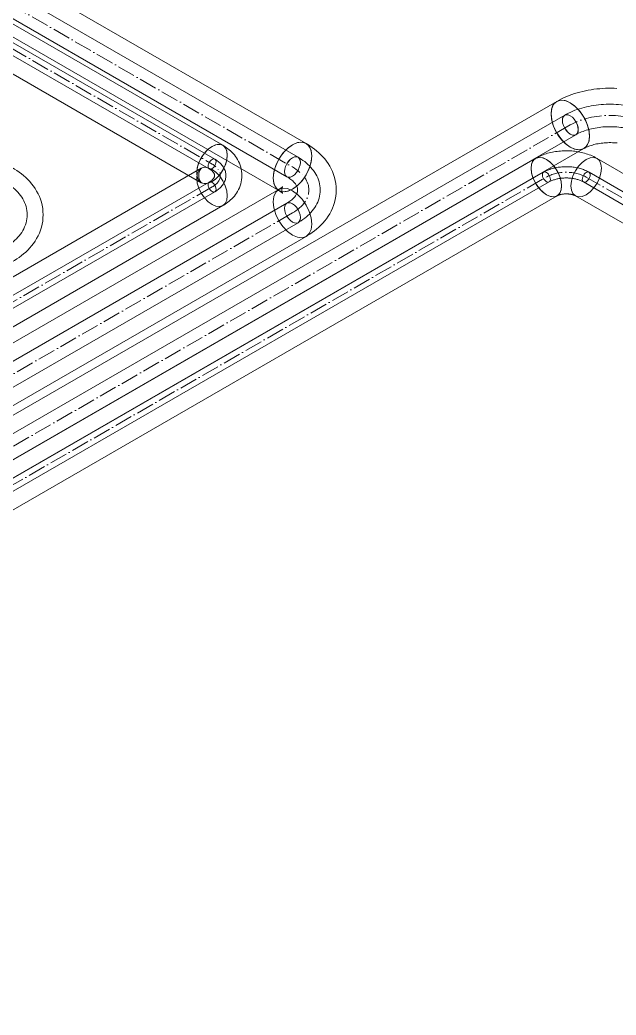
# Model space of a CAD drawing. Header units: millimetres. Extents: x -88595 to 880822, y -1054509 to -148035.
# Drawn here: x 438160 to 438496, y -350303 to -349741 of the extents above; entities that cross this region are included whole.
import ezdxf

# ---------------------------------------------------------------- set-up
doc = ezdxf.new("R2010")
doc.units = ezdxf.units.MM
doc.linetypes.add('$12$ADSK_Осевая', pattern=[14, 10, -2, 0, -2])
doc.linetypes.add('$13$ADSK_Осевая', pattern=[14, 10, -2, 0, -2])
for name, color, linetype, lineweight in [('Изоляция', 7, 'Continuous', 18), ('Трубопровод', 7, 'Continuous', 18), ('Трубопроводы', 7, 'Continuous', 18)]:
    doc.layers.add(name, color=color, linetype=linetype, lineweight=lineweight)

# ---------------------------------------------------------------- blocks, each defined once
blk = doc.blocks.new('$0$ADSK_МедьПайка_Отвод-гнутая труба - Отвод _гнутая труба_-V161-В_ОВ3_1')
at = {"layer": 'Трубопроводы', "color": 134, "true_color": 0x00a6a6}
for points in [[(9793.5, -8211.69, 0), (9793.65, -8210.26, 0), (9794.1, -8208.75, 0), (9794.81, -8207.27, 0), (9795.74, -8205.9, 0), (9796.82, -8204.76, 0), (9797.99, -8203.91, 0), (9799.15, -8203.42, 0), (9800.23, -8203.31, 0), (9801.16, -8203.6, 0), (9801.87, -8204.26, 0), (9802.32, -8205.25, 0), (9802.48, -8206.51, 0)], [(9813.63, -8222.06, 0), (9813.59, -8220.89, 0), (9813.47, -8219.72, 0), (9813.27, -8218.57, 0), (9812.99, -8217.43, 0), (9812.64, -8216.31, 0), (9812.22, -8215.22, 0), (9811.73, -8214.16, 0), (9811.18, -8213.13, 0), (9810.57, -8212.13, 0), (9809.9, -8211.17, 0), (9809.18, -8210.24, 0), (9808.41, -8209.34, 0), (9807.6, -8208.48, 0), (9806.74, -8207.65, 0), (9805.83, -8206.86, 0), (9804.89, -8206.09, 0), (9803.91, -8205.37, 0), (9802.9, -8204.67, 0), (9801.85, -8204, 0), (9801.16, -8203.6, 0)], [(9802.48, -8206.51, 0), (9802.32, -8207.94, 0), (9801.87, -8209.45, 0), (9801.16, -8210.93, 0), (9800.23, -8212.29, 0), (9799.15, -8213.44, 0), (9797.99, -8214.28, 0), (9796.82, -8214.78, 0), (9795.74, -8214.88, 0), (9794.81, -8214.6, 0), (9794.1, -8213.94, 0), (9793.65, -8212.94, 0), (9793.5, -8211.69, 0)], [(9800.93, -8222.06, 0), (9800.92, -8221.77, 0), (9800.89, -8221.47, 0), (9800.84, -8221.16, 0), (9800.76, -8220.85, 0), (9800.66, -8220.52, 0), (9800.53, -8220.18, 0), (9800.36, -8219.83, 0), (9800.17, -8219.45, 0), (9799.93, -8219.07, 0), (9799.66, -8218.67, 0), (9799.34, -8218.27, 0), (9798.98, -8217.85, 0), (9798.58, -8217.42, 0), (9798.13, -8216.99, 0), (9797.64, -8216.56, 0), (9797.11, -8216.13, 0), (9796.53, -8215.7, 0), (9795.91, -8215.28, 0), (9795.25, -8214.86, 0), (9794.81, -8214.6, 0)], [(9800.93, -8222.06, 0), (9800.92, -8222.35, 0), (9800.89, -8222.65, 0), (9800.84, -8222.96, 0), (9800.76, -8223.27, 0), (9800.66, -8223.6, 0), (9800.53, -8223.94, 0), (9800.36, -8224.29, 0), (9800.17, -8224.67, 0), (9799.93, -8225.05, 0), (9799.66, -8225.45, 0), (9799.34, -8225.85, 0), (9798.98, -8226.27, 0), (9798.58, -8226.7, 0), (9798.13, -8227.13, 0), (9797.64, -8227.56, 0), (9797.11, -8227.99, 0), (9796.53, -8228.42, 0), (9795.91, -8228.84, 0), (9795.25, -8229.26, 0), (9794.81, -8229.52, 0)], [(9813.63, -8222.06, 0), (9813.59, -8223.23, 0), (9813.47, -8224.4, 0), (9813.27, -8225.55, 0), (9812.99, -8226.69, 0), (9812.64, -8227.81, 0), (9812.22, -8228.9, 0), (9811.73, -8229.96, 0), (9811.18, -8230.99, 0), (9810.57, -8231.99, 0), (9809.9, -8232.95, 0), (9809.18, -8233.88, 0), (9808.41, -8234.78, 0), (9807.6, -8235.64, 0), (9806.74, -8236.47, 0), (9805.83, -8237.26, 0), (9804.89, -8238.03, 0), (9803.91, -8238.75, 0), (9802.9, -8239.45, 0), (9801.85, -8240.12, 0), (9801.16, -8240.52, 0)], [(9802.48, -8237.61, 0), (9802.32, -8236.18, 0), (9801.87, -8234.67, 0), (9801.16, -8233.19, 0), (9800.23, -8231.83, 0), (9799.15, -8230.68, 0), (9797.99, -8229.84, 0), (9796.82, -8229.34, 0), (9795.74, -8229.24, 0), (9794.81, -8229.52, 0), (9794.1, -8230.18, 0), (9793.65, -8231.18, 0), (9793.5, -8232.43, 0)], [(9793.5, -8232.43, 0), (9793.65, -8233.86, 0), (9794.1, -8235.37, 0), (9794.81, -8236.86, 0), (9795.74, -8238.22, 0), (9796.82, -8239.36, 0), (9797.99, -8240.21, 0), (9799.15, -8240.7, 0), (9800.23, -8240.81, 0), (9801.16, -8240.52, 0), (9801.87, -8239.86, 0), (9802.32, -8238.87, 0), (9802.48, -8237.61, 0)]]:
    blk.add_polyline3d(points, dxfattribs=at)
blk = doc.blocks.new('$0$ADSK_МедьПайка_Отвод-гнутая труба - Отвод _гнутая труба_-V159-В_ОВ3_1')
at = {"layer": 'Трубопроводы', "color": 190, "true_color": 0x8000ff}
for points in [[(9860, -8223, 0), (9860.08, -8222.28, 0), (9860.3, -8221.53, 0), (9860.66, -8220.79, 0), (9861.12, -8220.11, 0), (9861.66, -8219.53, 0), (9862.24, -8219.11, 0), (9862.82, -8218.86, 0), (9863.37, -8218.81, 0), (9863.83, -8218.95, 0), (9864.19, -8219.28, 0), (9864.41, -8219.78, 0), (9864.49, -8220.41, 0)], [(9864.49, -8220.41, 0), (9864.41, -8221.12, 0), (9864.19, -8221.88, 0), (9863.83, -8222.62, 0), (9863.37, -8223.3, 0), (9862.82, -8223.87, 0), (9862.24, -8224.3, 0), (9861.66, -8224.54, 0), (9861.12, -8224.6, 0), (9860.66, -8224.45, 0), (9860.3, -8224.12, 0), (9860.08, -8223.63, 0), (9860, -8223, 0)], [(9870.07, -8228.18, 0), (9870.05, -8227.6, 0), (9869.99, -8227.01, 0), (9869.89, -8226.44, 0), (9869.75, -8225.87, 0), (9869.57, -8225.31, 0), (9869.36, -8224.77, 0), (9869.12, -8224.24, 0), (9868.84, -8223.72, 0), (9868.54, -8223.22, 0), (9868.2, -8222.74, 0), (9867.84, -8222.27, 0), (9867.46, -8221.83, 0), (9867.05, -8221.39, 0), (9866.62, -8220.98, 0), (9866.17, -8220.58, 0), (9865.7, -8220.2, 0), (9865.21, -8219.84, 0), (9864.7, -8219.49, 0), (9864.17, -8219.16, 0), (9863.83, -8218.95, 0)], [(9863.72, -8228.18, 0), (9863.71, -8228.04, 0), (9863.7, -8227.89, 0), (9863.67, -8227.74, 0), (9863.63, -8227.58, 0), (9863.58, -8227.41, 0), (9863.52, -8227.24, 0), (9863.43, -8227.07, 0), (9863.33, -8226.88, 0), (9863.22, -8226.69, 0), (9863.08, -8226.49, 0), (9862.92, -8226.29, 0), (9862.74, -8226.08, 0), (9862.54, -8225.87, 0), (9862.32, -8225.65, 0), (9862.07, -8225.43, 0), (9861.81, -8225.22, 0), (9861.52, -8225, 0), (9861.21, -8224.79, 0), (9860.88, -8224.58, 0), (9860.66, -8224.45, 0)], [(9864.49, -8235.96, 0), (9864.41, -8235.25, 0), (9864.19, -8234.49, 0), (9863.83, -8233.75, 0), (9863.37, -8233.07, 0), (9862.82, -8232.5, 0), (9862.24, -8232.07, 0), (9861.66, -8231.83, 0), (9861.12, -8231.77, 0), (9860.66, -8231.92, 0), (9860.3, -8232.25, 0), (9860.08, -8232.74, 0), (9860, -8233.37, 0)], [(9863.72, -8228.18, 0), (9863.71, -8228.33, 0), (9863.7, -8228.48, 0), (9863.67, -8228.63, 0), (9863.63, -8228.79, 0), (9863.58, -8228.95, 0), (9863.52, -8229.12, 0), (9863.43, -8229.3, 0), (9863.33, -8229.49, 0), (9863.22, -8229.68, 0), (9863.08, -8229.88, 0), (9862.92, -8230.08, 0), (9862.74, -8230.29, 0), (9862.54, -8230.5, 0), (9862.32, -8230.72, 0), (9862.07, -8230.93, 0), (9861.81, -8231.15, 0), (9861.52, -8231.36, 0), (9861.21, -8231.58, 0), (9860.88, -8231.78, 0), (9860.66, -8231.92, 0)], [(9870.07, -8228.18, 0), (9870.05, -8228.77, 0), (9869.99, -8229.35, 0), (9869.89, -8229.93, 0), (9869.75, -8230.5, 0), (9869.57, -8231.06, 0), (9869.36, -8231.6, 0), (9869.12, -8232.13, 0), (9868.84, -8232.65, 0), (9868.54, -8233.15, 0), (9868.2, -8233.63, 0), (9867.84, -8234.09, 0), (9867.46, -8234.54, 0), (9867.05, -8234.97, 0), (9866.62, -8235.39, 0), (9866.17, -8235.79, 0), (9865.7, -8236.17, 0), (9865.21, -8236.53, 0), (9864.7, -8236.88, 0), (9864.17, -8237.21, 0), (9863.83, -8237.41, 0)], [(9860, -8233.37, 0), (9860.08, -8234.08, 0), (9860.3, -8234.84, 0), (9860.66, -8235.58, 0), (9861.12, -8236.26, 0), (9861.66, -8236.83, 0), (9862.24, -8237.26, 0), (9862.82, -8237.5, 0), (9863.37, -8237.56, 0), (9863.83, -8237.41, 0), (9864.19, -8237.08, 0), (9864.41, -8236.59, 0), (9864.49, -8235.96, 0)]]:
    blk.add_polyline3d(points, dxfattribs=at)
blk = doc.blocks.new('$0$ADSK_МедьПайка_Отвод-гнутая труба - Отвод _гнутая труба_-V145-В_ОВ3_1')
at = {"layer": 'Трубопроводы', "color": 134, "true_color": 0x00a6a6}
for points in [[(-18534.24, 7950.87, 0), (-18533.14, 7951.48, 0), (-18532, 7952.06, 0), (-18530.84, 7952.61, 0), (-18529.64, 7953.13, 0), (-18528.43, 7953.62, 0), (-18527.18, 7954.07, 0), (-18525.92, 7954.5, 0), (-18524.63, 7954.89, 0), (-18523.32, 7955.25, 0), (-18522, 7955.58, 0), (-18520.66, 7955.87, 0), (-18519.3, 7956.14, 0), (-18517.93, 7956.37, 0), (-18516.54, 7956.57, 0), (-18515.15, 7956.74, 0), (-18513.75, 7956.87, 0), (-18512.34, 7956.98, 0), (-18510.93, 7957.04, 0), (-18509.51, 7957.08, 0), (-18508.1, 7957.09, 0), (-18506.68, 7957.06, 0), (-18505.27, 7957, 0), (-18503.86, 7956.9, 0), (-18502.46, 7956.78, 0), (-18501.06, 7956.62, 0), (-18499.67, 7956.43, 0), (-18498.3, 7956.2, 0), (-18496.94, 7955.95, 0), (-18495.59, 7955.66, 0), (-18494.26, 7955.34, 0), (-18492.95, 7954.99, 0), (-18491.66, 7954.6, 0), (-18490.38, 7954.19, 0), (-18489.13, 7953.74, 0), (-18487.91, 7953.26, 0), (-18486.71, 7952.76, 0), (-18485.54, 7952.21, 0), (-18484.4, 7951.64, 0), (-18483.28, 7951.04, 0), (-18482.99, 7950.87, 0)], [(-18526.57, 7942.78, 0), (-18526.73, 7944.21, 0), (-18527.18, 7945.72, 0), (-18527.89, 7947.2, 0), (-18528.82, 7948.56, 0), (-18529.9, 7949.71, 0), (-18531.06, 7950.55, 0), (-18532.23, 7951.05, 0), (-18533.31, 7951.16, 0), (-18534.24, 7950.87, 0), (-18534.95, 7950.21, 0), (-18535.4, 7949.22, 0), (-18535.55, 7947.96, 0)], [(-18535.55, 7947.96, 0), (-18535.4, 7946.53, 0), (-18534.95, 7945.02, 0), (-18534.24, 7943.54, 0), (-18533.31, 7942.18, 0), (-18532.23, 7941.03, 0), (-18531.06, 7940.18, 0), (-18529.9, 7939.69, 0), (-18528.82, 7939.58, 0), (-18527.89, 7939.87, 0), (-18527.18, 7940.53, 0), (-18526.73, 7941.52, 0), (-18526.57, 7942.78, 0)], [(-18481.67, 7947.96, 0), (-18481.83, 7949.22, 0), (-18482.27, 7950.21, 0), (-18482.99, 7950.87, 0), (-18483.92, 7951.16, 0), (-18485, 7951.05, 0), (-18486.16, 7950.55, 0), (-18487.33, 7949.71, 0), (-18488.41, 7948.56, 0), (-18489.34, 7947.2, 0), (-18490.05, 7945.72, 0), (-18490.5, 7944.21, 0), (-18490.65, 7942.78, 0)], [(-18490.65, 7942.78, 0), (-18490.5, 7941.52, 0), (-18490.05, 7940.53, 0), (-18489.34, 7939.87, 0), (-18488.41, 7939.58, 0), (-18487.33, 7939.69, 0), (-18486.16, 7940.18, 0), (-18485, 7941.03, 0), (-18483.92, 7942.18, 0), (-18482.99, 7943.54, 0), (-18482.27, 7945.02, 0), (-18481.83, 7946.53, 0), (-18481.67, 7947.96, 0)], [(-18527.89, 7939.87, 0), (-18527.16, 7940.27, 0), (-18526.4, 7940.67, 0), (-18525.59, 7941.04, 0), (-18524.76, 7941.41, 0), (-18523.89, 7941.76, 0), (-18522.99, 7942.09, 0), (-18522.05, 7942.4, 0), (-18521.09, 7942.69, 0), (-18520.11, 7942.96, 0), (-18519.1, 7943.21, 0), (-18518.07, 7943.44, 0), (-18517.02, 7943.64, 0), (-18515.96, 7943.82, 0), (-18514.88, 7943.98, 0), (-18513.78, 7944.11, 0), (-18512.68, 7944.22, 0), (-18511.57, 7944.3, 0), (-18510.45, 7944.35, 0), (-18509.33, 7944.38, 0), (-18508.2, 7944.39, 0), (-18507.08, 7944.36, 0), (-18505.96, 7944.32, 0), (-18504.85, 7944.24, 0), (-18503.74, 7944.14, 0), (-18502.65, 7944.02, 0), (-18501.56, 7943.87, 0), (-18500.49, 7943.69, 0), (-18499.44, 7943.5, 0), (-18498.4, 7943.28, 0), (-18497.39, 7943.03, 0), (-18496.4, 7942.77, 0), (-18495.43, 7942.48, 0), (-18494.49, 7942.17, 0), (-18493.58, 7941.85, 0), (-18492.7, 7941.5, 0), (-18491.86, 7941.14, 0), (-18491.04, 7940.77, 0), (-18490.27, 7940.38, 0), (-18489.53, 7939.98, 0), (-18489.34, 7939.87, 0)]]:
    blk.add_polyline3d(points, dxfattribs=at)
blk = doc.blocks.new('$0$ADSK_МедьПайка_Отвод-гнутая труба - Отвод _гнутая труба_-V142-В_ОВ3_1')
at = {"layer": 'Трубопроводы', "color": 190, "true_color": 0x8000ff}
for points in [[(-18524.96, 7932.15, 0), (-18524.41, 7932.45, 0), (-18523.84, 7932.74, 0), (-18523.26, 7933.02, 0), (-18522.66, 7933.28, 0), (-18522.06, 7933.52, 0), (-18521.43, 7933.75, 0), (-18520.8, 7933.96, 0), (-18520.16, 7934.16, 0), (-18519.5, 7934.34, 0), (-18518.84, 7934.5, 0), (-18518.17, 7934.65, 0), (-18517.49, 7934.78, 0), (-18516.81, 7934.9, 0), (-18516.11, 7935, 0), (-18515.42, 7935.08, 0), (-18514.72, 7935.15, 0), (-18514.01, 7935.2, 0), (-18513.31, 7935.23, 0), (-18512.6, 7935.25, 0), (-18511.89, 7935.26, 0), (-18511.18, 7935.24, 0), (-18510.48, 7935.21, 0), (-18509.77, 7935.16, 0), (-18509.07, 7935.1, 0), (-18508.37, 7935.02, 0), (-18507.68, 7934.93, 0), (-18506.99, 7934.81, 0), (-18506.31, 7934.69, 0), (-18505.64, 7934.54, 0), (-18504.97, 7934.38, 0), (-18504.32, 7934.21, 0), (-18503.67, 7934.01, 0), (-18503.03, 7933.81, 0), (-18502.41, 7933.58, 0), (-18501.8, 7933.34, 0), (-18501.2, 7933.09, 0), (-18500.61, 7932.82, 0), (-18500.04, 7932.53, 0), (-18499.48, 7932.23, 0), (-18499.34, 7932.15, 0)], [(-18521.13, 7928.1, 0), (-18521.21, 7928.82, 0), (-18521.43, 7929.57, 0), (-18521.79, 7930.31, 0), (-18522.25, 7930.99, 0), (-18522.79, 7931.57, 0), (-18523.37, 7931.99, 0), (-18523.96, 7932.24, 0), (-18524.5, 7932.29, 0), (-18524.96, 7932.15, 0), (-18525.32, 7931.82, 0), (-18525.54, 7931.32, 0), (-18525.62, 7930.69, 0)], [(-18525.62, 7930.69, 0), (-18525.54, 7929.98, 0), (-18525.32, 7929.22, 0), (-18524.96, 7928.48, 0), (-18524.5, 7927.8, 0), (-18523.96, 7927.23, 0), (-18523.37, 7926.8, 0), (-18522.79, 7926.56, 0), (-18522.25, 7926.5, 0), (-18521.79, 7926.65, 0), (-18521.43, 7926.98, 0), (-18521.21, 7927.47, 0), (-18521.13, 7928.1, 0)], [(-18498.68, 7930.69, 0), (-18498.76, 7931.32, 0), (-18498.98, 7931.82, 0), (-18499.34, 7932.15, 0), (-18499.8, 7932.29, 0), (-18500.34, 7932.24, 0), (-18500.92, 7931.99, 0), (-18501.51, 7931.57, 0), (-18502.05, 7930.99, 0), (-18502.51, 7930.31, 0), (-18502.87, 7929.57, 0), (-18503.09, 7928.82, 0), (-18503.17, 7928.1, 0)], [(-18503.17, 7928.1, 0), (-18503.09, 7927.47, 0), (-18502.87, 7926.98, 0), (-18502.51, 7926.65, 0), (-18502.05, 7926.5, 0), (-18501.51, 7926.56, 0), (-18500.92, 7926.8, 0), (-18500.34, 7927.23, 0), (-18499.8, 7927.8, 0), (-18499.34, 7928.48, 0), (-18498.98, 7929.22, 0), (-18498.76, 7929.98, 0), (-18498.68, 7930.69, 0)], [(-18521.79, 7926.65, 0), (-18521.42, 7926.85, 0), (-18521.04, 7927.04, 0), (-18520.64, 7927.23, 0), (-18520.22, 7927.42, 0), (-18519.79, 7927.59, 0), (-18519.34, 7927.76, 0), (-18518.87, 7927.91, 0), (-18518.39, 7928.06, 0), (-18517.9, 7928.19, 0), (-18517.39, 7928.32, 0), (-18516.88, 7928.43, 0), (-18516.35, 7928.53, 0), (-18515.82, 7928.62, 0), (-18515.28, 7928.7, 0), (-18514.73, 7928.77, 0), (-18514.18, 7928.82, 0), (-18513.63, 7928.86, 0), (-18513.07, 7928.89, 0), (-18512.51, 7928.9, 0), (-18511.94, 7928.91, 0), (-18511.38, 7928.89, 0), (-18510.82, 7928.87, 0), (-18510.27, 7928.83, 0), (-18509.71, 7928.78, 0), (-18509.17, 7928.72, 0), (-18508.62, 7928.65, 0), (-18508.09, 7928.56, 0), (-18507.56, 7928.46, 0), (-18507.04, 7928.35, 0), (-18506.54, 7928.23, 0), (-18506.04, 7928.09, 0), (-18505.56, 7927.95, 0), (-18505.09, 7927.8, 0), (-18504.63, 7927.64, 0), (-18504.19, 7927.46, 0), (-18503.77, 7927.28, 0), (-18503.36, 7927.1, 0), (-18502.98, 7926.9, 0), (-18502.61, 7926.7, 0), (-18502.51, 7926.65, 0)]]:
    blk.add_polyline3d(points, dxfattribs=at)

msp = doc.modelspace()

# ---------------------------------------------------------------- linework, layer by layer
at = {"layer": 'Изоляция', "color": 190, "true_color": 0x8000ff}
for p, q in [((438274.36, -349811.95), (433435.32, -347018.13)), ((433423.15, -347039.22), (438262.18, -349833.04)), ((438450.74, -349819.33), (437695.07, -350255.62)), ((441106.31, -351332.54), (438485.36, -349819.33)), ((438262.18, -349824.91), (437657.91, -350173.79)), ((437707.24, -350276.71), (438462.91, -349840.42)), ((438473.19, -349840.42), (441094.13, -351353.63)), ((437670.09, -350194.88), (438274.36, -349846))]:
    msp.add_line(p, q, dxfattribs=at)
at = {"layer": 'Изоляция', "color": 134, "true_color": 0x00a6a6}
for p, q in [((438321.29, -349810.89), (433497.63, -347025.95)), ((433482.28, -347052.53), (438305.94, -349837.47)), ((438462.64, -349787.17), (437738.26, -350205.39)), ((437753.61, -350231.97), (438477.99, -349813.75)), ((438305.94, -349836.81), (437702.9, -350184.97)), ((437718.25, -350211.56), (438321.29, -349863.4))]:
    msp.add_line(p, q, dxfattribs=at)
for points in [[(438462.64, -349787.17, 0), (438464.01, -349786.41, 0), (438465.4, -349785.69, 0), (438466.82, -349785.02, 0), (438468.27, -349784.39, 0), (438469.73, -349783.81, 0), (438471.22, -349783.27, 0), (438472.72, -349782.76, 0), (438474.24, -349782.3, 0), (438475.77, -349781.88, 0), (438477.32, -349781.49, 0), (438478.89, -349781.15, 0), (438480.47, -349780.84, 0), (438482.05, -349780.57, 0), (438483.65, -349780.34, 0), (438485.26, -349780.15, 0), (438486.87, -349779.99, 0), (438488.48, -349779.87, 0), (438490.11, -349779.79, 0), (438491.73, -349779.75, 0), (438493.35, -349779.74, 0), (438494.98, -349779.78, 0), (438496.6, -349779.85, 0)], [(438470.31, -349787.93, 0), (438467.89, -349786.85, 0), (438465.6, -349786.45, 0), (438463.54, -349786.76, 0), (438461.82, -349787.75, 0), (438460.53, -349789.38, 0), (438459.73, -349791.56, 0), (438459.46, -349794.19, 0)], [(438459.46, -349794.19, 0), (438459.83, -349791.16, 0), (438460.91, -349788.77, 0), (438462.64, -349787.17, 0), (438464.88, -349786.47, 0), (438467.5, -349786.73, 0), (438470.31, -349787.93, 0)], [(438481.16, -349806.73, 0), (438480.89, -349803.78, 0), (438480.09, -349800.67, 0), (438478.79, -349797.54, 0), (438477.08, -349794.57, 0), (438475.02, -349791.89, 0), (438472.72, -349789.64, 0), (438470.31, -349787.93, 0)], [(438470.31, -349787.93, 0), (438473.12, -349789.98, 0), (438475.74, -349792.74, 0), (438477.99, -349796.03, 0), (438479.71, -349799.62, 0), (438480.79, -349803.27, 0), (438481.16, -349806.73, 0)], [(438459.46, -349794.19, 0), (438459.73, -349797.14, 0), (438460.53, -349800.26, 0), (438461.83, -349803.38, 0), (438463.54, -349806.36, 0), (438465.6, -349809.04, 0), (438467.9, -349811.29, 0), (438470.31, -349812.99, 0)], [(438470.31, -349812.99, 0), (438467.5, -349810.95, 0), (438464.88, -349808.18, 0), (438462.64, -349804.89, 0), (438460.91, -349801.3, 0), (438459.83, -349797.65, 0), (438459.46, -349794.19, 0)], [(438470.31, -349812.99, 0), (438472.73, -349814.08, 0), (438475.02, -349814.47, 0), (438477.08, -349814.17, 0), (438478.8, -349813.17, 0), (438480.09, -349811.54, 0), (438480.89, -349809.36, 0), (438481.16, -349806.73, 0)], [(438481.16, -349806.73, 0), (438480.79, -349809.76, 0), (438479.71, -349812.16, 0), (438477.99, -349813.75, 0), (438475.74, -349814.45, 0), (438473.12, -349814.19, 0), (438470.31, -349812.99, 0)], [(438313.62, -349811.65, 0), (438310.81, -349813.7, 0), (438308.19, -349816.46, 0), (438305.94, -349819.75, 0), (438304.22, -349823.34, 0), (438303.13, -349826.99, 0), (438302.76, -349830.45, 0)], [(438302.76, -349830.45, 0), (438303.03, -349827.5, 0), (438303.84, -349824.39, 0), (438305.13, -349821.26, 0), (438306.85, -349818.29, 0), (438308.91, -349815.61, 0), (438311.2, -349813.36, 0), (438313.62, -349811.65, 0)], [(438313.62, -349811.65, 0), (438316.03, -349810.57, 0), (438318.33, -349810.17, 0), (438320.38, -349810.48, 0), (438322.1, -349811.47, 0), (438323.4, -349813.1, 0), (438324.2, -349815.28, 0), (438324.47, -349817.91, 0)], [(438324.47, -349817.91, 0), (438324.1, -349814.88, 0), (438323.02, -349812.49, 0), (438321.29, -349810.89, 0), (438319.04, -349810.19, 0), (438316.42, -349810.45, 0), (438313.62, -349811.65, 0)], [(438338.26, -349837.14, 0), (438338.2, -349835.35, 0), (438338.02, -349833.57, 0), (438337.71, -349831.81, 0), (438337.29, -349830.09, 0), (438336.76, -349828.42, 0), (438336.14, -349826.79, 0), (438335.42, -349825.23, 0), (438334.62, -349823.73, 0), (438333.74, -349822.3, 0), (438332.79, -349820.94, 0), (438331.79, -349819.63, 0), (438330.73, -349818.4, 0), (438329.62, -349817.23, 0), (438328.46, -349816.11, 0), (438327.27, -349815.06, 0), (438326.04, -349814.07, 0), (438324.77, -349813.12, 0), (438323.47, -349812.23, 0), (438322.15, -349811.39, 0), (438321.29, -349810.89, 0)], [(438477.99, -349813.75, 0), (438478.45, -349813.5, 0), (438478.95, -349813.24, 0), (438479.49, -349812.98, 0), (438480.08, -349812.73, 0), (438480.7, -349812.48, 0), (438481.37, -349812.24, 0), (438482.06, -349812.01, 0), (438482.79, -349811.78, 0), (438483.54, -349811.58, 0), (438484.33, -349811.38, 0), (438485.13, -349811.2, 0), (438485.96, -349811.04, 0), (438486.81, -349810.9, 0), (438487.68, -349810.77, 0), (438488.56, -349810.67, 0), (438489.45, -349810.58, 0), (438490.36, -349810.52, 0), (438491.27, -349810.47, 0), (438492.18, -349810.45, 0), (438493.09, -349810.44, 0), (438494.01, -349810.46, 0), (438494.92, -349810.5, 0), (438495.83, -349810.56, 0), (438496.72, -349810.64, 0)], [(438313.62, -349836.71, 0), (438316.42, -349834.66, 0), (438319.04, -349831.9, 0), (438321.29, -349828.61, 0), (438323.02, -349825.02, 0), (438324.1, -349821.37, 0), (438324.47, -349817.91, 0)], [(438324.47, -349817.91, 0), (438324.2, -349820.86, 0), (438323.39, -349823.98, 0), (438322.1, -349827.1, 0), (438320.38, -349830.07, 0), (438318.32, -349832.76, 0), (438316.03, -349835.01, 0), (438313.62, -349836.71, 0)], [(438173.02, -349851.15, 0), (438172.95, -349849.35, 0), (438172.77, -349847.57, 0), (438172.46, -349845.81, 0), (438172.04, -349844.09, 0), (438171.52, -349842.42, 0), (438170.89, -349840.8, 0), (438170.17, -349839.24, 0), (438169.37, -349837.74, 0), (438168.49, -349836.31, 0), (438167.54, -349834.94, 0), (438166.54, -349833.64, 0), (438165.48, -349832.4, 0), (438164.37, -349831.23, 0), (438163.21, -349830.12, 0), (438162.02, -349829.07, 0), (438160.79, -349828.07, 0), (438159.52, -349827.13, 0), (438158.23, -349826.24, 0), (438156.9, -349825.4, 0), (438156.04, -349824.89, 0)], [(438302.76, -349830.45, 0), (438303.13, -349833.48, 0), (438304.22, -349835.87, 0), (438305.94, -349837.47, 0), (438308.19, -349838.17, 0), (438310.81, -349837.91, 0), (438313.62, -349836.71, 0)], [(438313.62, -349836.71, 0), (438311.2, -349837.79, 0), (438308.9, -349838.19, 0), (438306.85, -349837.89, 0), (438305.13, -349836.89, 0), (438303.84, -349835.26, 0), (438303.03, -349833.08, 0), (438302.76, -349830.45, 0)], [(438302.76, -349843.84, 0), (438303.13, -349840.81, 0), (438304.22, -349838.41, 0), (438305.94, -349836.81, 0), (438308.19, -349836.12, 0), (438310.81, -349836.38, 0), (438313.62, -349837.57, 0)], [(438313.62, -349837.57, 0), (438310.81, -349836.38, 0), (438308.19, -349836.12, 0), (438305.94, -349836.81, 0), (438304.22, -349838.41, 0), (438303.13, -349840.81, 0), (438302.76, -349843.84, 0)], [(438308.03, -349835.21, 0), (438308.01, -349835.23, 0), (438307.96, -349835.29, 0), (438307.87, -349835.39, 0), (438307.73, -349835.53, 0), (438307.55, -349835.69, 0), (438307.33, -349835.88, 0), (438307.05, -349836.09, 0), (438306.73, -349836.32, 0), (438306.36, -349836.56, 0), (438305.95, -349836.8, 0), (438305.94, -349836.81, 0)], [(438308.03, -349839.08, 0), (438308.01, -349839.05, 0), (438307.96, -349838.99, 0), (438307.87, -349838.89, 0), (438307.73, -349838.76, 0), (438307.55, -349838.59, 0), (438307.33, -349838.41, 0), (438307.05, -349838.2, 0), (438306.73, -349837.97, 0), (438306.36, -349837.73, 0), (438305.95, -349837.48, 0), (438305.94, -349837.47, 0)], [(438307.56, -349837.14, 0), (438307.58, -349836.81, 0), (438307.61, -349836.5, 0), (438307.66, -349836.2, 0), (438307.73, -349835.93, 0), (438307.8, -349835.7, 0), (438307.87, -349835.51, 0), (438307.94, -349835.37, 0), (438307.99, -349835.27, 0), (438308.02, -349835.22, 0), (438308.03, -349835.21, 0)], [(438307.56, -349837.14, 0), (438307.58, -349837.47, 0), (438307.61, -349837.79, 0), (438307.66, -349838.09, 0), (438307.73, -349838.35, 0), (438307.8, -349838.59, 0), (438307.87, -349838.78, 0), (438307.94, -349838.92, 0), (438307.99, -349839.02, 0), (438308.02, -349839.07, 0), (438308.03, -349839.08, 0)], [(438313.62, -349837.57, 0), (438316.42, -349839.62, 0), (438319.04, -349842.38, 0), (438321.29, -349845.67, 0), (438323.02, -349849.26, 0), (438324.1, -349852.91, 0), (438324.47, -349856.37, 0)], [(438324.47, -349856.37, 0), (438324.1, -349852.91, 0), (438323.02, -349849.26, 0), (438321.29, -349845.67, 0), (438319.04, -349842.38, 0), (438316.42, -349839.62, 0), (438313.62, -349837.57, 0)], [(438338.26, -349837.14, 0), (438338.2, -349838.94, 0), (438338.02, -349840.72, 0), (438337.71, -349842.48, 0), (438337.29, -349844.2, 0), (438336.76, -349845.87, 0), (438336.14, -349847.49, 0), (438335.42, -349849.05, 0), (438334.62, -349850.55, 0), (438333.74, -349851.98, 0), (438332.79, -349853.35, 0), (438331.79, -349854.65, 0), (438330.73, -349855.89, 0), (438329.62, -349857.06, 0), (438328.46, -349858.17, 0), (438327.27, -349859.22, 0), (438326.04, -349860.22, 0), (438324.77, -349861.16, 0), (438323.47, -349862.05, 0), (438322.15, -349862.89, 0), (438321.29, -349863.4, 0)], [(438313.62, -349862.64, 0), (438310.81, -349860.59, 0), (438308.19, -349857.83, 0), (438305.94, -349854.54, 0), (438304.22, -349850.94, 0), (438303.13, -349847.3, 0), (438302.76, -349843.84, 0)], [(438302.76, -349843.84, 0), (438303.13, -349847.3, 0), (438304.22, -349850.94, 0), (438305.94, -349854.54, 0), (438308.19, -349857.83, 0), (438310.81, -349860.59, 0), (438313.62, -349862.64, 0)], [(438173.02, -349851.15, 0), (438172.95, -349852.94, 0), (438172.77, -349854.72, 0), (438172.46, -349856.48, 0), (438172.04, -349858.2, 0), (438171.52, -349859.87, 0), (438170.89, -349861.49, 0), (438170.17, -349863.06, 0), (438169.37, -349864.55, 0), (438168.49, -349865.99, 0), (438167.54, -349867.35, 0), (438166.54, -349868.65, 0), (438165.48, -349869.89, 0), (438164.37, -349871.06, 0), (438163.21, -349872.18, 0), (438162.02, -349873.23, 0), (438160.79, -349874.22, 0), (438159.52, -349875.17, 0), (438158.23, -349876.06, 0), (438156.9, -349876.89, 0), (438156.04, -349877.4, 0)], [(438324.47, -349856.37, 0), (438324.1, -349859.4, 0), (438323.02, -349861.8, 0), (438321.29, -349863.4, 0), (438319.04, -349864.09, 0), (438316.42, -349863.83, 0), (438313.62, -349862.64, 0)], [(438313.62, -349862.64, 0), (438316.42, -349863.83, 0), (438319.04, -349864.09, 0), (438321.29, -349863.4, 0), (438323.02, -349861.8, 0), (438324.1, -349859.4, 0), (438324.47, -349856.37, 0)]]:
    msp.add_polyline3d(points, dxfattribs=at)
at = {"layer": 'Изоляция', "color": 190, "true_color": 0x8000ff}
for points in [[(438268.27, -349812.56, 0), (438266.04, -349814.18, 0), (438263.97, -349816.37, 0), (438262.18, -349818.98, 0), (438260.82, -349821.83, 0), (438259.96, -349824.72, 0), (438259.66, -349827.47, 0)], [(438259.66, -349827.47, 0), (438259.88, -349825.13, 0), (438260.52, -349822.66, 0), (438261.54, -349820.18, 0), (438262.91, -349817.82, 0), (438264.54, -349815.7, 0), (438266.36, -349813.91, 0), (438268.27, -349812.56, 0)], [(438268.27, -349812.56, 0), (438270.19, -349811.7, 0), (438272.01, -349811.38, 0), (438273.64, -349811.63, 0), (438275, -349812.41, 0), (438276.03, -349813.71, 0), (438276.67, -349815.44, 0), (438276.88, -349817.53, 0)], [(438276.88, -349817.53, 0), (438276.59, -349815.12, 0), (438275.73, -349813.22, 0), (438274.36, -349811.95, 0), (438272.58, -349811.4, 0), (438270.5, -349811.61, 0), (438268.27, -349812.56, 0)], [(438285.1, -349828.98, 0), (438285.05, -349827.77, 0), (438284.93, -349826.57, 0), (438284.73, -349825.39, 0), (438284.44, -349824.24, 0), (438284.09, -349823.12, 0), (438283.68, -349822.05, 0), (438283.2, -349821.02, 0), (438282.67, -349820.03, 0), (438282.1, -349819.1, 0), (438281.49, -349818.22, 0), (438280.85, -349817.38, 0), (438280.17, -349816.59, 0), (438279.47, -349815.85, 0), (438278.74, -349815.15, 0), (438278, -349814.5, 0), (438277.24, -349813.88, 0), (438276.47, -349813.31, 0), (438275.68, -349812.76, 0), (438274.87, -349812.26, 0), (438274.36, -349811.95, 0)], [(438450.74, -349819.33, 0), (438451.56, -349818.88, 0), (438452.39, -349818.45, 0), (438453.22, -349818.06, 0), (438454.07, -349817.69, 0), (438454.93, -349817.35, 0), (438455.79, -349817.03, 0), (438456.66, -349816.74, 0), (438457.53, -349816.47, 0), (438458.42, -349816.23, 0), (438459.31, -349816.01, 0), (438460.2, -349815.81, 0), (438461.1, -349815.64, 0), (438462, -349815.49, 0), (438462.9, -349815.36, 0), (438463.81, -349815.25, 0), (438464.72, -349815.16, 0), (438465.64, -349815.09, 0), (438466.55, -349815.05, 0), (438467.47, -349815.02, 0), (438468.38, -349815.02, 0), (438469.3, -349815.04, 0), (438470.21, -349815.08, 0), (438471.13, -349815.14, 0), (438472.04, -349815.22, 0), (438472.95, -349815.32, 0), (438473.86, -349815.45, 0), (438474.76, -349815.6, 0), (438475.66, -349815.76, 0), (438476.55, -349815.96, 0), (438477.44, -349816.17, 0), (438478.33, -349816.41, 0), (438479.2, -349816.67, 0), (438480.08, -349816.95, 0), (438480.94, -349817.26, 0), (438481.8, -349817.6, 0), (438482.65, -349817.96, 0), (438483.49, -349818.35, 0), (438484.32, -349818.76, 0), (438485.14, -349819.21, 0), (438485.36, -349819.33, 0)], [(438268.27, -349832.44, 0), (438270.5, -349830.81, 0), (438272.58, -349828.62, 0), (438274.36, -349826.01, 0), (438275.73, -349823.16, 0), (438276.59, -349820.27, 0), (438276.88, -349817.53, 0)], [(438276.88, -349817.53, 0), (438276.66, -349819.86, 0), (438276.03, -349822.33, 0), (438275, -349824.81, 0), (438273.64, -349827.17, 0), (438272.01, -349829.3, 0), (438270.19, -349831.08, 0), (438268.27, -349832.44, 0)], [(438456.82, -349819.94, 0), (438454.91, -349819.08, 0), (438453.09, -349818.76, 0), (438451.46, -349819.01, 0), (438450.09, -349819.79, 0), (438449.07, -349821.09, 0), (438448.43, -349822.82, 0), (438448.22, -349824.91, 0)], [(438448.22, -349824.91, 0), (438448.51, -349822.5, 0), (438449.37, -349820.6, 0), (438450.74, -349819.33, 0), (438452.52, -349818.78, 0), (438454.6, -349818.99, 0), (438456.82, -349819.94, 0)], [(438456.82, -349819.94, 0), (438459.05, -349821.56, 0), (438461.13, -349823.75, 0), (438462.91, -349826.36, 0), (438464.28, -349829.21, 0), (438465.14, -349832.11, 0), (438465.43, -349834.85, 0)], [(438465.43, -349834.85, 0), (438465.22, -349832.51, 0), (438464.58, -349830.04, 0), (438463.55, -349827.56, 0), (438462.19, -349825.2, 0), (438460.56, -349823.08, 0), (438458.74, -349821.29, 0), (438456.82, -349819.94, 0)], [(438470.67, -349834.85, 0), (438470.96, -349832.11, 0), (438471.82, -349829.21, 0), (438473.19, -349826.36, 0), (438474.97, -349823.75, 0), (438477.05, -349821.56, 0), (438479.27, -349819.94, 0)], [(438479.27, -349819.94, 0), (438477.05, -349821.56, 0), (438474.97, -349823.75, 0), (438473.19, -349826.36, 0), (438471.82, -349829.21, 0), (438470.96, -349832.11, 0), (438470.67, -349834.85, 0)], [(438479.27, -349819.94, 0), (438481.5, -349818.99, 0), (438483.58, -349818.78, 0), (438485.36, -349819.33, 0), (438486.73, -349820.6, 0), (438487.59, -349822.5, 0), (438487.88, -349824.91, 0)], [(438487.88, -349824.91, 0), (438487.59, -349822.5, 0), (438486.73, -349820.6, 0), (438485.36, -349819.33, 0), (438483.58, -349818.78, 0), (438481.5, -349818.99, 0), (438479.27, -349819.94, 0)], [(438259.66, -349830.49, 0), (438259.96, -349828.08, 0), (438260.82, -349826.18, 0), (438262.18, -349824.91, 0), (438263.97, -349824.36, 0), (438266.04, -349824.57, 0), (438268.27, -349825.52, 0)], [(438268.27, -349825.52, 0), (438266.04, -349824.57, 0), (438263.97, -349824.36, 0), (438262.18, -349824.91, 0), (438260.82, -349826.18, 0), (438259.96, -349828.08, 0), (438259.66, -349830.49, 0)], [(438260.75, -349828.98, 0), (438260.76, -349828.5, 0), (438260.81, -349828.04, 0), (438260.89, -349827.59, 0), (438260.99, -349827.16, 0), (438261.12, -349826.77, 0), (438261.26, -349826.4, 0), (438261.41, -349826.08, 0), (438261.56, -349825.8, 0), (438261.71, -349825.56, 0), (438261.85, -349825.35, 0), (438261.97, -349825.19, 0), (438262.09, -349825.06, 0), (438262.18, -349824.96, 0), (438262.25, -349824.89, 0), (438262.3, -349824.85, 0), (438262.32, -349824.83, 0), (438262.32, -349824.83, 0)], [(438262.32, -349824.83, 0), (438262.31, -349824.84, 0), (438262.27, -349824.86, 0), (438262.2, -349824.9, 0), (438262.18, -349824.91, 0)], [(438268.27, -349825.52, 0), (438270.5, -349827.14, 0), (438272.58, -349829.33, 0), (438274.36, -349831.94, 0), (438275.73, -349834.79, 0), (438276.59, -349837.69, 0), (438276.88, -349840.43, 0)], [(438276.88, -349840.43, 0), (438276.59, -349837.69, 0), (438275.73, -349834.79, 0), (438274.36, -349831.94, 0), (438272.58, -349829.33, 0), (438270.5, -349827.14, 0), (438268.27, -349825.52, 0)], [(438456.82, -349839.82, 0), (438454.6, -349838.19, 0), (438452.52, -349836, 0), (438450.74, -349833.39, 0), (438449.37, -349830.54, 0), (438448.51, -349827.65, 0), (438448.22, -349824.91, 0)], [(438448.22, -349824.91, 0), (438448.43, -349827.25, 0), (438449.07, -349829.71, 0), (438450.09, -349832.19, 0), (438451.46, -349834.55, 0), (438453.09, -349836.68, 0), (438454.91, -349838.46, 0), (438456.82, -349839.82, 0)], [(438487.88, -349824.91, 0), (438487.59, -349827.65, 0), (438486.73, -349830.54, 0), (438485.36, -349833.39, 0), (438483.58, -349836, 0), (438481.5, -349838.19, 0), (438479.27, -349839.82, 0)], [(438479.27, -349839.82, 0), (438481.5, -349838.19, 0), (438483.58, -349836, 0), (438485.36, -349833.39, 0), (438486.73, -349830.54, 0), (438487.59, -349827.65, 0), (438487.88, -349824.91, 0)], [(438259.66, -349827.47, 0), (438259.96, -349829.87, 0), (438260.82, -349831.77, 0), (438262.18, -349833.04, 0), (438263.97, -349833.59, 0), (438266.04, -349833.39, 0), (438268.27, -349832.44, 0)], [(438268.27, -349832.44, 0), (438266.36, -349833.29, 0), (438264.54, -349833.61, 0), (438262.9, -349833.37, 0), (438261.54, -349832.58, 0), (438260.51, -349831.29, 0), (438259.88, -349829.55, 0), (438259.66, -349827.47, 0)], [(438268.27, -349845.4, 0), (438266.04, -349843.77, 0), (438263.97, -349841.58, 0), (438262.18, -349838.97, 0), (438260.82, -349836.12, 0), (438259.96, -349833.23, 0), (438259.66, -349830.49, 0)], [(438259.66, -349830.49, 0), (438259.96, -349833.23, 0), (438260.82, -349836.12, 0), (438262.18, -349838.97, 0), (438263.97, -349841.58, 0), (438266.04, -349843.77, 0), (438268.27, -349845.4, 0)], [(438260.75, -349828.98, 0), (438260.76, -349829.45, 0), (438260.81, -349829.92, 0), (438260.89, -349830.37, 0), (438260.99, -349830.79, 0), (438261.12, -349831.19, 0), (438261.26, -349831.55, 0), (438261.41, -349831.87, 0), (438261.56, -349832.16, 0), (438261.71, -349832.4, 0), (438261.85, -349832.6, 0), (438261.97, -349832.77, 0), (438262.09, -349832.9, 0), (438262.18, -349833, 0), (438262.25, -349833.07, 0), (438262.3, -349833.11, 0), (438262.32, -349833.13, 0), (438262.32, -349833.13, 0)], [(438285.1, -349828.98, 0), (438285.05, -349830.19, 0), (438284.93, -349831.38, 0), (438284.73, -349832.56, 0), (438284.44, -349833.72, 0), (438284.09, -349834.83, 0), (438283.68, -349835.91, 0), (438283.2, -349836.94, 0), (438282.67, -349837.92, 0), (438282.1, -349838.86, 0), (438281.49, -349839.74, 0), (438280.85, -349840.58, 0), (438280.17, -349841.36, 0), (438279.47, -349842.1, 0), (438278.74, -349842.8, 0), (438278, -349843.46, 0), (438277.24, -349844.07, 0), (438276.47, -349844.65, 0), (438275.68, -349845.19, 0), (438274.87, -349845.7, 0), (438274.36, -349846, 0)], [(438262.32, -349833.13, 0), (438262.31, -349833.12, 0), (438262.27, -349833.09, 0), (438262.2, -349833.05, 0), (438262.18, -349833.04, 0)], [(438465.43, -349834.85, 0), (438465.14, -349837.25, 0), (438464.28, -349839.15, 0), (438462.91, -349840.42, 0), (438461.13, -349840.97, 0), (438459.05, -349840.77, 0), (438456.82, -349839.82, 0)], [(438456.82, -349839.82, 0), (438458.74, -349840.68, 0), (438460.56, -349840.99, 0), (438462.19, -349840.75, 0), (438463.56, -349839.96, 0), (438464.58, -349838.67, 0), (438465.22, -349836.93, 0), (438465.43, -349834.85, 0)], [(438479.27, -349839.82, 0), (438477.05, -349840.77, 0), (438474.97, -349840.97, 0), (438473.19, -349840.42, 0), (438471.82, -349839.15, 0), (438470.96, -349837.25, 0), (438470.67, -349834.85, 0)], [(438470.67, -349834.85, 0), (438470.96, -349837.25, 0), (438471.82, -349839.15, 0), (438473.19, -349840.42, 0), (438474.97, -349840.97, 0), (438477.05, -349840.77, 0), (438479.27, -349839.82, 0)], [(438276.88, -349840.43, 0), (438276.59, -349842.83, 0), (438275.73, -349844.73, 0), (438274.36, -349846, 0), (438272.58, -349846.55, 0), (438270.5, -349846.35, 0), (438268.27, -349845.4, 0)], [(438268.27, -349845.4, 0), (438270.5, -349846.35, 0), (438272.58, -349846.55, 0), (438274.36, -349846, 0), (438275.73, -349844.73, 0), (438276.59, -349842.83, 0), (438276.88, -349840.43, 0)], [(438462.91, -349840.42, 0), (438463.01, -349840.37, 0), (438463.13, -349840.31, 0), (438463.27, -349840.24, 0), (438463.44, -349840.17, 0), (438463.63, -349840.09, 0), (438463.84, -349840.01, 0), (438464.07, -349839.94, 0), (438464.32, -349839.86, 0), (438464.58, -349839.79, 0), (438464.86, -349839.72, 0), (438465.15, -349839.66, 0), (438465.46, -349839.6, 0), (438465.77, -349839.54, 0), (438466.1, -349839.5, 0), (438466.43, -349839.45, 0), (438466.78, -349839.42, 0), (438467.12, -349839.4, 0), (438467.47, -349839.38, 0), (438467.82, -349839.37, 0), (438468.18, -349839.37, 0), (438468.53, -349839.38, 0), (438468.88, -349839.39, 0), (438469.23, -349839.41, 0), (438469.57, -349839.45, 0), (438469.91, -349839.48, 0), (438470.24, -349839.53, 0), (438470.56, -349839.58, 0), (438470.87, -349839.64, 0), (438471.16, -349839.7, 0), (438471.45, -349839.77, 0), (438471.71, -349839.84, 0), (438471.97, -349839.92, 0), (438472.2, -349839.99, 0), (438472.41, -349840.07, 0), (438472.61, -349840.15, 0), (438472.78, -349840.22, 0), (438472.93, -349840.29, 0), (438473.06, -349840.35, 0), (438473.16, -349840.41, 0), (438473.19, -349840.42, 0)]]:
    msp.add_polyline3d(points, dxfattribs=at)
at = {"layer": 'Трубопровод', "color": 190, "linetype": '$12$ADSK_Осевая', "true_color": 0x8000ff}
for p, q in [((433429.24, -347028.68), (438268.27, -349822.5)), ((433429.24, -347028.68), (438268.27, -349822.5)), ((437701.15, -350266.16), (438456.82, -349829.88)), ((437701.15, -350266.16), (438456.82, -349829.88)), ((441100.22, -351343.08), (438479.27, -349829.88)), ((441100.22, -351343.08), (438479.27, -349829.88)), ((438268.27, -349835.46), (437664, -350184.34)), ((438268.27, -349835.46), (437664, -350184.34))]:
    msp.add_line(p, q, dxfattribs=at)
at = {"layer": 'Трубопровод', "color": 190, "true_color": 0x8000ff}
for p, q in [((438269.86, -349819.75), (433430.82, -347025.93)), ((433427.65, -347031.43), (438266.68, -349825.25)), ((438455.24, -349827.13), (437699.57, -350263.41)), ((441101.81, -351340.33), (438480.86, -349827.13)), ((438266.68, -349832.71), (437662.41, -350181.59)), ((437702.74, -350268.91), (438458.41, -349832.63)), ((438477.69, -349832.63), (441098.63, -351345.83)), ((437665.59, -350187.09), (438269.86, -349838.21))]:
    msp.add_line(p, q, dxfattribs=at)
at = {"layer": 'Трубопровод', "color": 134, "true_color": 0x00a6a6}
for p, q in [((438316.79, -349818.68), (433493.13, -347033.74)), ((433486.78, -347044.74), (438310.44, -349829.68)), ((438467.14, -349794.96), (437742.76, -350213.18)), ((437749.11, -350224.18), (438473.49, -349805.96)), ((438310.44, -349844.61), (437707.4, -350192.77)), ((437713.75, -350203.77), (438316.79, -349855.6))]:
    msp.add_line(p, q, dxfattribs=at)
at = {"layer": 'Трубопровод', "color": 134, "linetype": '$12$ADSK_Осевая', "true_color": 0x00a6a6}
for p, q in [((433489.96, -347039.24), (438313.62, -349824.18)), ((433489.96, -347039.24), (438313.62, -349824.18)), ((438470.31, -349800.46), (437745.93, -350218.68)), ((438470.31, -349800.46), (437745.93, -350218.68)), ((438313.62, -349850.1), (437710.58, -350198.27)), ((438313.62, -349850.1), (437710.58, -350198.27))]:
    msp.add_line(p, q, dxfattribs=at)
at = {"layer": 'Трубопровод', "color": 134, "true_color": 0x00a6a6}
for points in [[(438465.82, -349797.87, 0), (438465.97, -349796.62, 0), (438466.42, -349795.62, 0), (438467.14, -349794.96, 0), (438468.07, -349794.68, 0), (438469.15, -349794.78, 0), (438470.31, -349795.28, 0)], [(438470.31, -349805.65, 0), (438469.15, -349804.8, 0), (438468.07, -349803.66, 0), (438467.14, -349802.29, 0), (438466.42, -349800.81, 0), (438465.97, -349799.3, 0), (438465.82, -349797.87, 0)], [(438470.31, -349795.28, 0), (438471.47, -349796.12, 0), (438472.56, -349797.27, 0), (438473.49, -349798.63, 0), (438474.2, -349800.11, 0), (438474.65, -349801.62, 0), (438474.8, -349803.05, 0)], [(438474.8, -349803.05, 0), (438474.65, -349804.31, 0), (438474.2, -349805.3, 0), (438473.49, -349805.96, 0), (438472.56, -349806.25, 0), (438471.47, -349806.14, 0), (438470.31, -349805.65, 0)], [(438313.62, -349819, 0), (438312.45, -349819.84, 0), (438311.37, -349820.99, 0), (438310.44, -349822.35, 0), (438309.73, -349823.83, 0), (438309.28, -349825.34, 0), (438309.13, -349826.77, 0)], [(438318.11, -349821.59, 0), (438317.95, -349820.33, 0), (438317.5, -349819.34, 0), (438316.79, -349818.68, 0), (438315.86, -349818.39, 0), (438314.78, -349818.5, 0), (438313.62, -349819, 0)], [(438313.62, -349829.37, 0), (438314.78, -349828.52, 0), (438315.86, -349827.37, 0), (438316.79, -349826.01, 0), (438317.5, -349824.53, 0), (438317.95, -349823.02, 0), (438318.11, -349821.59, 0)], [(438309.13, -349826.77, 0), (438309.28, -349828.03, 0), (438309.73, -349829.02, 0), (438310.44, -349829.68, 0), (438311.37, -349829.97, 0), (438312.45, -349829.86, 0), (438313.62, -349829.37, 0)], [(438309.13, -349847.51, 0), (438309.28, -349846.26, 0), (438309.73, -349845.27, 0), (438310.44, -349844.61, 0), (438311.37, -349844.32, 0), (438312.45, -349844.43, 0), (438313.62, -349844.92, 0)], [(438313.62, -349855.29, 0), (438312.45, -349854.44, 0), (438311.37, -349853.3, 0), (438310.44, -349851.94, 0), (438309.73, -349850.45, 0), (438309.28, -349848.94, 0), (438309.13, -349847.51, 0)], [(438313.62, -349844.92, 0), (438314.78, -349845.77, 0), (438315.86, -349846.91, 0), (438316.79, -349848.27, 0), (438317.5, -349849.76, 0), (438317.95, -349851.27, 0), (438318.11, -349852.7, 0)], [(438318.11, -349852.7, 0), (438317.95, -349853.95, 0), (438317.5, -349854.94, 0), (438316.79, -349855.6, 0), (438315.86, -349855.89, 0), (438314.78, -349855.78, 0), (438313.62, -349855.29, 0)]]:
    msp.add_polyline3d(points, dxfattribs=at)
at = {"layer": 'Трубопровод', "color": 190, "true_color": 0x8000ff}
for points in [[(438268.27, -349819.9, 0), (438267.69, -349820.33, 0), (438267.15, -349820.9, 0), (438266.68, -349821.58, 0), (438266.33, -349822.32, 0), (438266.1, -349823.08, 0), (438266.03, -349823.79, 0)], [(438270.52, -349821.2, 0), (438270.44, -349820.57, 0), (438270.22, -349820.08, 0), (438269.86, -349819.75, 0), (438269.39, -349819.6, 0), (438268.85, -349819.66, 0), (438268.27, -349819.9, 0)], [(438266.03, -349823.79, 0), (438266.1, -349824.42, 0), (438266.33, -349824.92, 0), (438266.68, -349825.25, 0), (438267.15, -349825.39, 0), (438267.69, -349825.34, 0), (438268.27, -349825.09, 0)], [(438268.27, -349825.09, 0), (438268.85, -349824.67, 0), (438269.39, -349824.09, 0), (438269.86, -349823.41, 0), (438270.22, -349822.67, 0), (438270.44, -349821.92, 0), (438270.52, -349821.2, 0)], [(438454.58, -349828.58, 0), (438454.66, -349827.95, 0), (438454.88, -349827.46, 0), (438455.24, -349827.13, 0), (438455.7, -349826.98, 0), (438456.24, -349827.04, 0), (438456.82, -349827.29, 0)], [(438456.82, -349832.47, 0), (438456.24, -349832.05, 0), (438455.7, -349831.47, 0), (438455.24, -349830.79, 0), (438454.88, -349830.05, 0), (438454.66, -349829.3, 0), (438454.58, -349828.58, 0)], [(438456.82, -349827.29, 0), (438457.41, -349827.71, 0), (438457.95, -349828.28, 0), (438458.41, -349828.96, 0), (438458.77, -349829.7, 0), (438458.99, -349830.46, 0), (438459.07, -349831.17, 0)], [(438459.07, -349831.17, 0), (438458.99, -349831.8, 0), (438458.77, -349832.3, 0), (438458.41, -349832.63, 0), (438457.95, -349832.77, 0), (438457.41, -349832.72, 0), (438456.82, -349832.47, 0)], [(438477.03, -349831.17, 0), (438477.11, -349830.46, 0), (438477.33, -349829.7, 0), (438477.69, -349828.96, 0), (438478.15, -349828.28, 0), (438478.69, -349827.71, 0), (438479.27, -349827.29, 0)], [(438479.27, -349832.47, 0), (438478.69, -349832.72, 0), (438478.15, -349832.77, 0), (438477.69, -349832.63, 0), (438477.33, -349832.3, 0), (438477.11, -349831.8, 0), (438477.03, -349831.17, 0)], [(438479.27, -349827.29, 0), (438479.86, -349827.04, 0), (438480.4, -349826.98, 0), (438480.86, -349827.13, 0), (438481.22, -349827.46, 0), (438481.44, -349827.95, 0), (438481.52, -349828.58, 0)], [(438481.52, -349828.58, 0), (438481.44, -349829.3, 0), (438481.22, -349830.05, 0), (438480.86, -349830.79, 0), (438480.4, -349831.47, 0), (438479.86, -349832.05, 0), (438479.27, -349832.47, 0)], [(438266.03, -349834.16, 0), (438266.1, -349833.54, 0), (438266.33, -349833.04, 0), (438266.68, -349832.71, 0), (438267.15, -349832.57, 0), (438267.69, -349832.62, 0), (438268.27, -349832.87, 0)], [(438268.27, -349838.05, 0), (438267.69, -349837.63, 0), (438267.15, -349837.06, 0), (438266.68, -349836.38, 0), (438266.33, -349835.63, 0), (438266.1, -349834.88, 0), (438266.03, -349834.16, 0)], [(438268.27, -349832.87, 0), (438268.85, -349833.29, 0), (438269.39, -349833.86, 0), (438269.86, -349834.54, 0), (438270.22, -349835.28, 0), (438270.44, -349836.04, 0), (438270.52, -349836.75, 0)], [(438270.52, -349836.75, 0), (438270.44, -349837.38, 0), (438270.22, -349837.88, 0), (438269.86, -349838.21, 0), (438269.39, -349838.35, 0), (438268.85, -349838.3, 0), (438268.27, -349838.05, 0)]]:
    msp.add_polyline3d(points, dxfattribs=at)
at = {"layer": 'Трубопроводы', "color": 134, "linetype": '$13$ADSK_Осевая', "true_color": 0x00a6a6}
for centre, start_param, end_param in [((438492.76, -349813.42), 0.785398, 2.356194), ((438291.16, -349837.14), 5.497787, 7.068583)]:
    msp.add_ellipse(centre, major_axis=(31.75, 0), ratio=0.57735, start_param=start_param, end_param=end_param, dxfattribs=at)
at = {"layer": 'Трубопроводы', "color": 190, "linetype": '$13$ADSK_Осевая', "true_color": 0x8000ff}
for centre, start_param, end_param in [((438257.05, -349828.98), 5.497787, 7.068583), ((438468.05, -349836.36), 0.785398, 2.356194)]:
    msp.add_ellipse(centre, major_axis=(15.88, 0), ratio=0.57735, start_param=start_param, end_param=end_param, dxfattribs=at)

# ---------------------------------------------------------------- block references
at = {"layer": 'Трубопроводы', "color": 134, "true_color": 0x00a6a6}
for name, p in [('$0$ADSK_МедьПайка_Отвод-гнутая труба - Отвод _гнутая труба_-V145-В_ОВ3_1', (457001.37, -357745.83)), ('$0$ADSK_МедьПайка_Отвод-гнутая труба - Отвод _гнутая труба_-V161-В_ОВ3_1', (428515.63, -341615.08)), ('$0$ADSK_МедьПайка_Отвод-гнутая труба - Отвод _гнутая труба_-V161-В_ОВ3_1', (428350.38, -341629.09))]:
    msp.add_blockref(name, p, dxfattribs=at)
at = {"layer": 'Трубопроводы', "color": 190, "true_color": 0x8000ff}
for name, p in [('$0$ADSK_МедьПайка_Отвод-гнутая труба - Отвод _гнутая труба_-V159-В_ОВ3_1', (428406.03, -341600.79)), ('$0$ADSK_МедьПайка_Отвод-гнутая труба - Отвод _гнутая труба_-V142-В_ОВ3_1', (456980.2, -357759.27))]:
    msp.add_blockref(name, p, dxfattribs=at)

doc.saveas('drawing.dxf')
